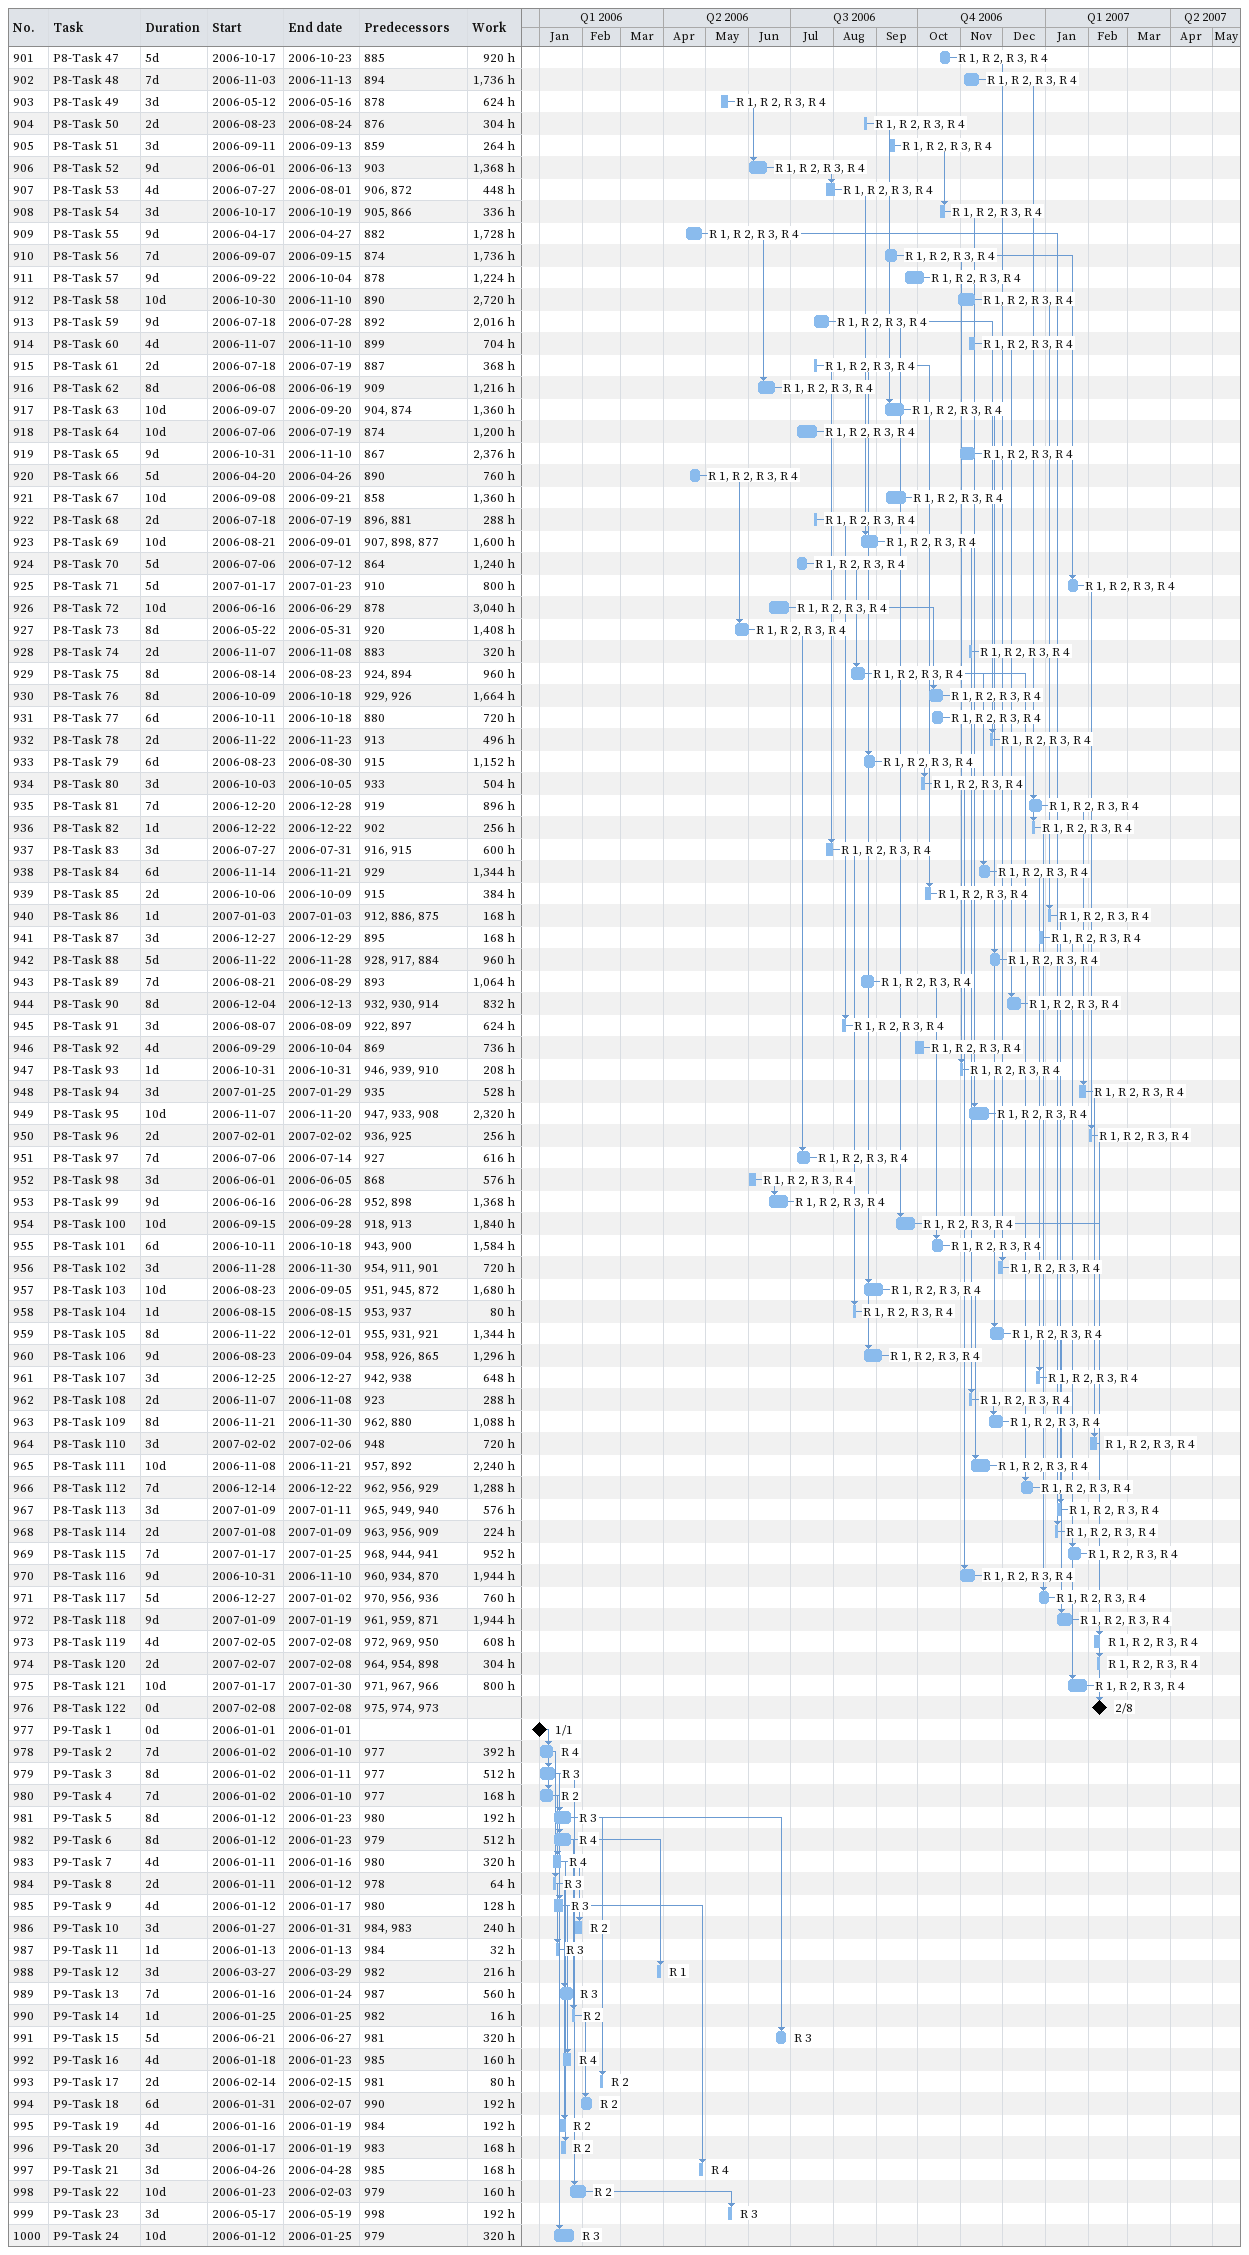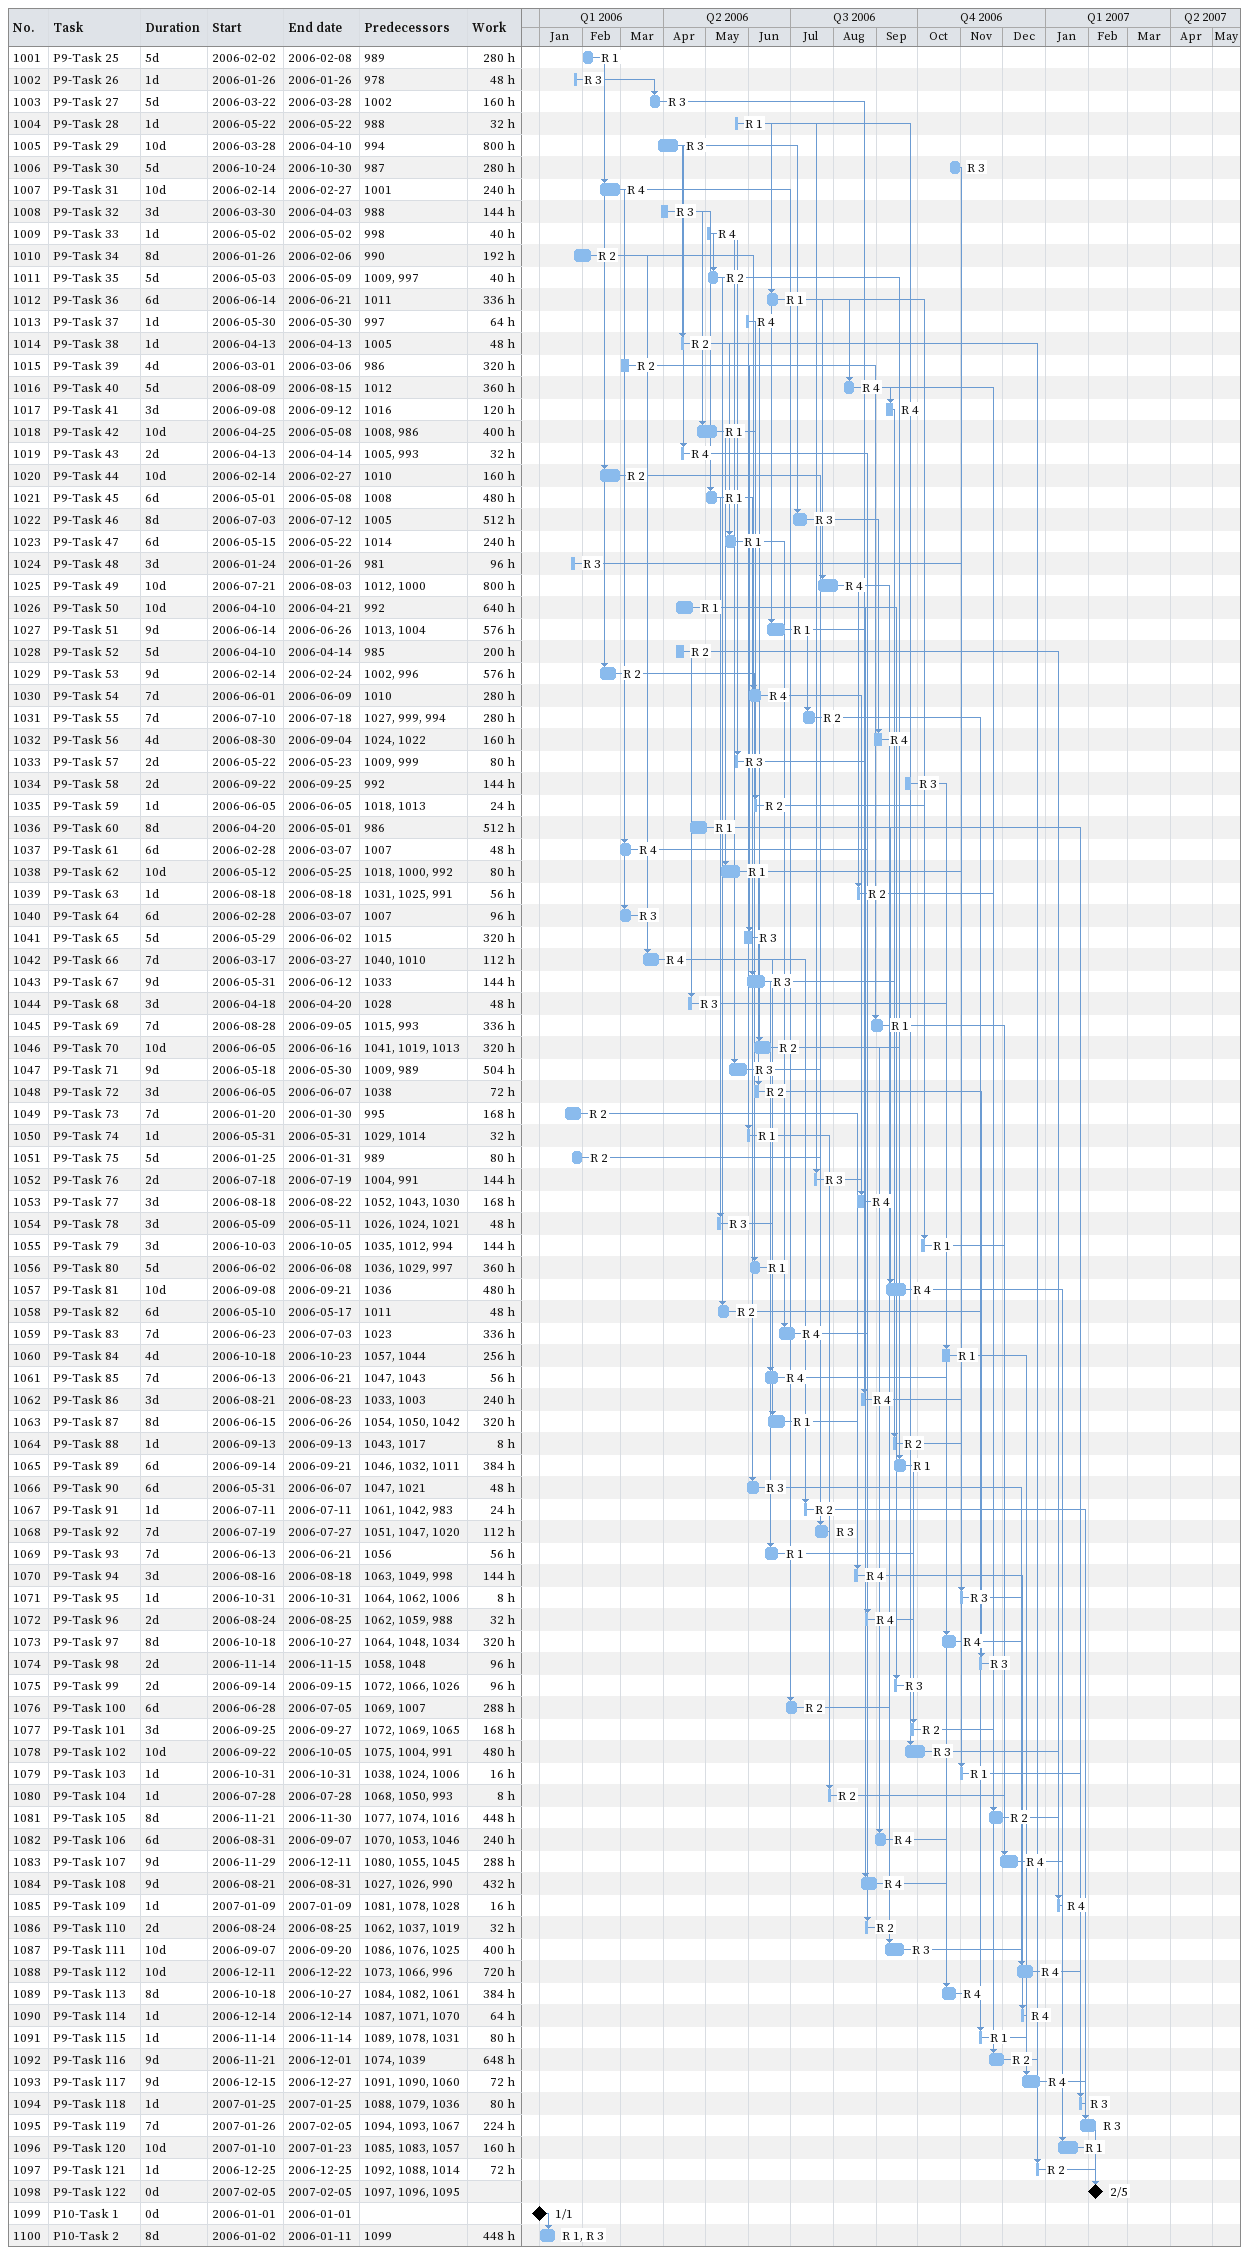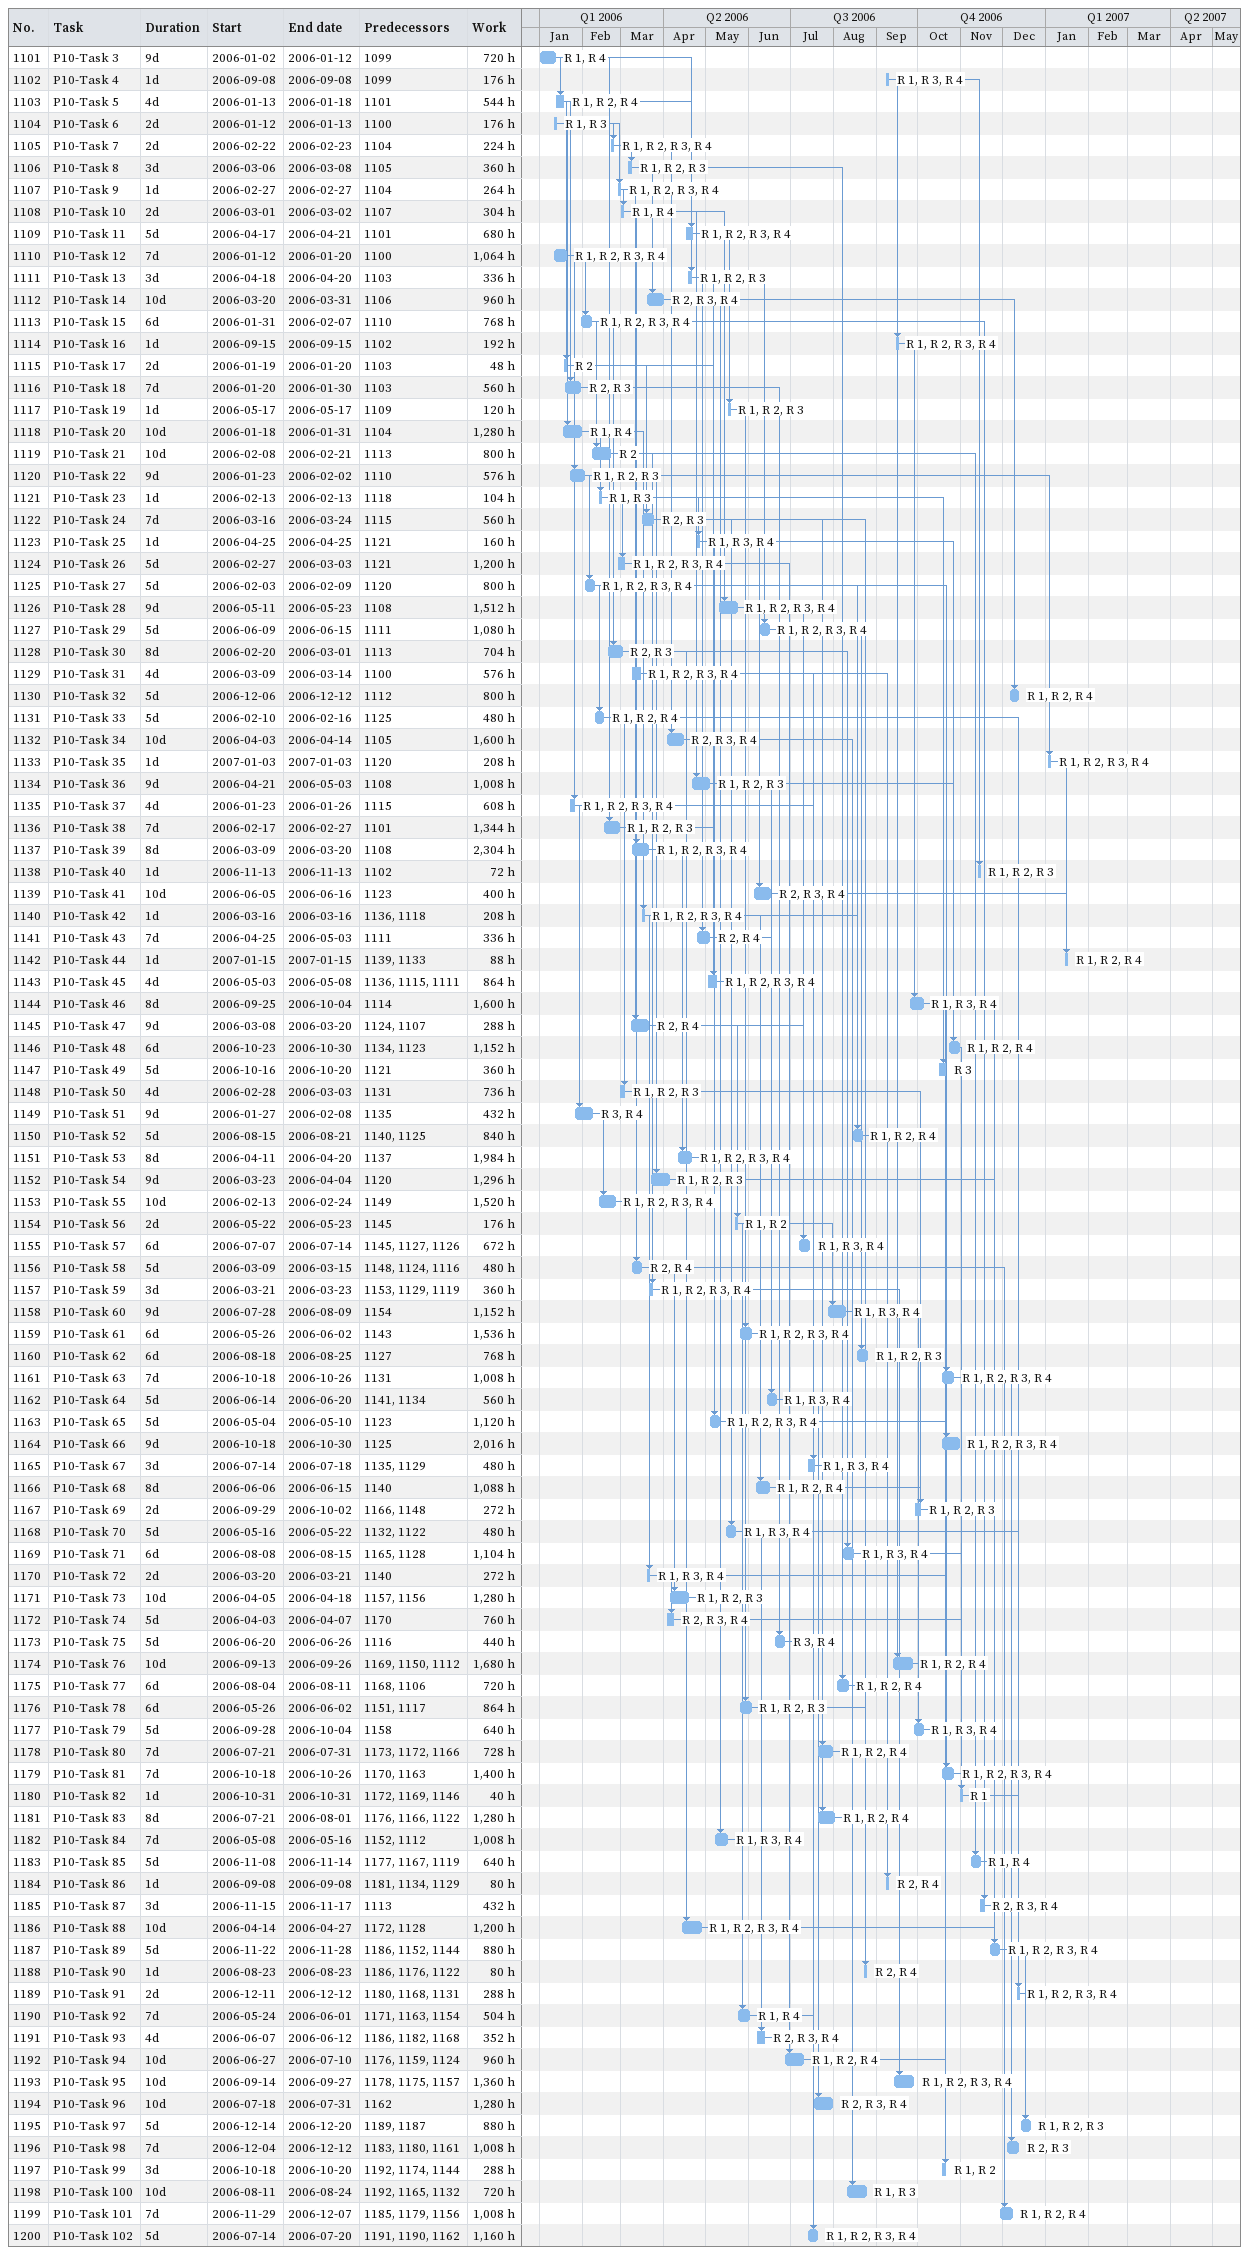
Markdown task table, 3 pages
| ID | Task | Duration | Start | Finish | Predecessors | Resources | Work (h) |
|---|---|---|---|---|---|---|---|
| 901 | P8-Task 47 | 5d | 2006-10-17 | 2006-10-23 | 885 | R 1, R 2, R 3, R 4 | 920 |
| 902 | P8-Task 48 | 7d | 2006-11-03 | 2006-11-13 | 894 | R 1, R 2, R 3, R 4 | 1736 |
| 903 | P8-Task 49 | 3d | 2006-05-12 | 2006-05-16 | 878 | R 1, R 2, R 3, R 4 | 624 |
| 904 | P8-Task 50 | 2d | 2006-08-23 | 2006-08-24 | 876 | R 1, R 2, R 3, R 4 | 304 |
| 905 | P8-Task 51 | 3d | 2006-09-11 | 2006-09-13 | 859 | R 1, R 2, R 3, R 4 | 264 |
| 906 | P8-Task 52 | 9d | 2006-06-01 | 2006-06-13 | 903 | R 1, R 2, R 3, R 4 | 1368 |
| 907 | P8-Task 53 | 4d | 2006-07-27 | 2006-08-01 | 906, 872 | R 1, R 2, R 3, R 4 | 448 |
| 908 | P8-Task 54 | 3d | 2006-10-17 | 2006-10-19 | 905, 866 | R 1, R 2, R 3, R 4 | 336 |
| 909 | P8-Task 55 | 9d | 2006-04-17 | 2006-04-27 | 882 | R 1, R 2, R 3, R 4 | 1728 |
| 910 | P8-Task 56 | 7d | 2006-09-07 | 2006-09-15 | 874 | R 1, R 2, R 3, R 4 | 1736 |
| 911 | P8-Task 57 | 9d | 2006-09-22 | 2006-10-04 | 878 | R 1, R 2, R 3, R 4 | 1224 |
| 912 | P8-Task 58 | 10d | 2006-10-30 | 2006-11-10 | 890 | R 1, R 2, R 3, R 4 | 2720 |
| 913 | P8-Task 59 | 9d | 2006-07-18 | 2006-07-28 | 892 | R 1, R 2, R 3, R 4 | 2016 |
| 914 | P8-Task 60 | 4d | 2006-11-07 | 2006-11-10 | 899 | R 1, R 2, R 3, R 4 | 704 |
| 915 | P8-Task 61 | 2d | 2006-07-18 | 2006-07-19 | 887 | R 1, R 2, R 3, R 4 | 368 |
| 916 | P8-Task 62 | 8d | 2006-06-08 | 2006-06-19 | 909 | R 1, R 2, R 3, R 4 | 1216 |
| 917 | P8-Task 63 | 10d | 2006-09-07 | 2006-09-20 | 904, 874 | R 1, R 2, R 3, R 4 | 1360 |
| 918 | P8-Task 64 | 10d | 2006-07-06 | 2006-07-19 | 874 | R 1, R 2, R 3, R 4 | 1200 |
| 919 | P8-Task 65 | 9d | 2006-10-31 | 2006-11-10 | 867 | R 1, R 2, R 3, R 4 | 2376 |
| 920 | P8-Task 66 | 5d | 2006-04-20 | 2006-04-26 | 890 | R 1, R 2, R 3, R 4 | 760 |
| 921 | P8-Task 67 | 10d | 2006-09-08 | 2006-09-21 | 858 | R 1, R 2, R 3, R 4 | 1360 |
| 922 | P8-Task 68 | 2d | 2006-07-18 | 2006-07-19 | 896, 881 | R 1, R 2, R 3, R 4 | 288 |
| 923 | P8-Task 69 | 10d | 2006-08-21 | 2006-09-01 | 907, 898, 877 | R 1, R 2, R 3, R 4 | 1600 |
| 924 | P8-Task 70 | 5d | 2006-07-06 | 2006-07-12 | 864 | R 1, R 2, R 3, R 4 | 1240 |
| 925 | P8-Task 71 | 5d | 2007-01-17 | 2007-01-23 | 910 | R 1, R 2, R 3, R 4 | 800 |
| 926 | P8-Task 72 | 10d | 2006-06-16 | 2006-06-29 | 878 | R 1, R 2, R 3, R 4 | 3040 |
| 927 | P8-Task 73 | 8d | 2006-05-22 | 2006-05-31 | 920 | R 1, R 2, R 3, R 4 | 1408 |
| 928 | P8-Task 74 | 2d | 2006-11-07 | 2006-11-08 | 883 | R 1, R 2, R 3, R 4 | 320 |
| 929 | P8-Task 75 | 8d | 2006-08-14 | 2006-08-23 | 924, 894 | R 1, R 2, R 3, R 4 | 960 |
| 930 | P8-Task 76 | 8d | 2006-10-09 | 2006-10-18 | 929, 926 | R 1, R 2, R 3, R 4 | 1664 |
| 931 | P8-Task 77 | 6d | 2006-10-11 | 2006-10-18 | 880 | R 1, R 2, R 3, R 4 | 720 |
| 932 | P8-Task 78 | 2d | 2006-11-22 | 2006-11-23 | 913 | R 1, R 2, R 3, R 4 | 496 |
| 933 | P8-Task 79 | 6d | 2006-08-23 | 2006-08-30 | 915 | R 1, R 2, R 3, R 4 | 1152 |
| 934 | P8-Task 80 | 3d | 2006-10-03 | 2006-10-05 | 933 | R 1, R 2, R 3, R 4 | 504 |
| 935 | P8-Task 81 | 7d | 2006-12-20 | 2006-12-28 | 919 | R 1, R 2, R 3, R 4 | 896 |
| 936 | P8-Task 82 | 1d | 2006-12-22 | 2006-12-22 | 902 | R 1, R 2, R 3, R 4 | 256 |
| 937 | P8-Task 83 | 3d | 2006-07-27 | 2006-07-31 | 916, 915 | R 1, R 2, R 3, R 4 | 600 |
| 938 | P8-Task 84 | 6d | 2006-11-14 | 2006-11-21 | 929 | R 1, R 2, R 3, R 4 | 1344 |
| 939 | P8-Task 85 | 2d | 2006-10-06 | 2006-10-09 | 915 | R 1, R 2, R 3, R 4 | 384 |
| 940 | P8-Task 86 | 1d | 2007-01-03 | 2007-01-03 | 912, 886, 875 | R 1, R 2, R 3, R 4 | 168 |
| 941 | P8-Task 87 | 3d | 2006-12-27 | 2006-12-29 | 895 | R 1, R 2, R 3, R 4 | 168 |
| 942 | P8-Task 88 | 5d | 2006-11-22 | 2006-11-28 | 928, 917, 884 | R 1, R 2, R 3, R 4 | 960 |
| 943 | P8-Task 89 | 7d | 2006-08-21 | 2006-08-29 | 893 | R 1, R 2, R 3, R 4 | 1064 |
| 944 | P8-Task 90 | 8d | 2006-12-04 | 2006-12-13 | 932, 930, 914 | R 1, R 2, R 3, R 4 | 832 |
| 945 | P8-Task 91 | 3d | 2006-08-07 | 2006-08-09 | 922, 897 | R 1, R 2, R 3, R 4 | 624 |
| 946 | P8-Task 92 | 4d | 2006-09-29 | 2006-10-04 | 869 | R 1, R 2, R 3, R 4 | 736 |
| 947 | P8-Task 93 | 1d | 2006-10-31 | 2006-10-31 | 946, 939, 910 | R 1, R 2, R 3, R 4 | 208 |
| 948 | P8-Task 94 | 3d | 2007-01-25 | 2007-01-29 | 935 | R 1, R 2, R 3, R 4 | 528 |
| 949 | P8-Task 95 | 10d | 2006-11-07 | 2006-11-20 | 947, 933, 908 | R 1, R 2, R 3, R 4 | 2320 |
| 950 | P8-Task 96 | 2d | 2007-02-01 | 2007-02-02 | 936, 925 | R 1, R 2, R 3, R 4 | 256 |
| 951 | P8-Task 97 | 7d | 2006-07-06 | 2006-07-14 | 927 | R 1, R 2, R 3, R 4 | 616 |
| 952 | P8-Task 98 | 3d | 2006-06-01 | 2006-06-05 | 868 | R 1, R 2, R 3, R 4 | 576 |
| 953 | P8-Task 99 | 9d | 2006-06-16 | 2006-06-28 | 952, 898 | R 1, R 2, R 3, R 4 | 1368 |
| 954 | P8-Task 100 | 10d | 2006-09-15 | 2006-09-28 | 918, 913 | R 1, R 2, R 3, R 4 | 1840 |
| 955 | P8-Task 101 | 6d | 2006-10-11 | 2006-10-18 | 943, 900 | R 1, R 2, R 3, R 4 | 1584 |
| 956 | P8-Task 102 | 3d | 2006-11-28 | 2006-11-30 | 954, 911, 901 | R 1, R 2, R 3, R 4 | 720 |
| 957 | P8-Task 103 | 10d | 2006-08-23 | 2006-09-05 | 951, 945, 872 | R 1, R 2, R 3, R 4 | 1680 |
| 958 | P8-Task 104 | 1d | 2006-08-15 | 2006-08-15 | 953, 937 | R 1, R 2, R 3, R 4 | 80 |
| 959 | P8-Task 105 | 8d | 2006-11-22 | 2006-12-01 | 955, 931, 921 | R 1, R 2, R 3, R 4 | 1344 |
| 960 | P8-Task 106 | 9d | 2006-08-23 | 2006-09-04 | 958, 926, 865 | R 1, R 2, R 3, R 4 | 1296 |
| 961 | P8-Task 107 | 3d | 2006-12-25 | 2006-12-27 | 942, 938 | R 1, R 2, R 3, R 4 | 648 |
| 962 | P8-Task 108 | 2d | 2006-11-07 | 2006-11-08 | 923 | R 1, R 2, R 3, R 4 | 288 |
| 963 | P8-Task 109 | 8d | 2006-11-21 | 2006-11-30 | 962, 880 | R 1, R 2, R 3, R 4 | 1088 |
| 964 | P8-Task 110 | 3d | 2007-02-02 | 2007-02-06 | 948 | R 1, R 2, R 3, R 4 | 720 |
| 965 | P8-Task 111 | 10d | 2006-11-08 | 2006-11-21 | 957, 892 | R 1, R 2, R 3, R 4 | 2240 |
| 966 | P8-Task 112 | 7d | 2006-12-14 | 2006-12-22 | 962, 956, 929 | R 1, R 2, R 3, R 4 | 1288 |
| 967 | P8-Task 113 | 3d | 2007-01-09 | 2007-01-11 | 965, 949, 940 | R 1, R 2, R 3, R 4 | 576 |
| 968 | P8-Task 114 | 2d | 2007-01-08 | 2007-01-09 | 963, 956, 909 | R 1, R 2, R 3, R 4 | 224 |
| 969 | P8-Task 115 | 7d | 2007-01-17 | 2007-01-25 | 968, 944, 941 | R 1, R 2, R 3, R 4 | 952 |
| 970 | P8-Task 116 | 9d | 2006-10-31 | 2006-11-10 | 960, 934, 870 | R 1, R 2, R 3, R 4 | 1944 |
| 971 | P8-Task 117 | 5d | 2006-12-27 | 2007-01-02 | 970, 956, 936 | R 1, R 2, R 3, R 4 | 760 |
| 972 | P8-Task 118 | 9d | 2007-01-09 | 2007-01-19 | 961, 959, 871 | R 1, R 2, R 3, R 4 | 1944 |
| 973 | P8-Task 119 | 4d | 2007-02-05 | 2007-02-08 | 972, 969, 950 | R 1, R 2, R 3, R 4 | 608 |
| 974 | P8-Task 120 | 2d | 2007-02-07 | 2007-02-08 | 964, 954, 898 | R 1, R 2, R 3, R 4 | 304 |
| 975 | P8-Task 121 | 10d | 2007-01-17 | 2007-01-30 | 971, 967, 966 | R 1, R 2, R 3, R 4 | 800 |
| 976 | P8-Task 122 | 0d | 2007-02-08 | 2007-02-08 | 975, 974, 973 |  |  |
| 977 | P9-Task 1 | 0d | 2006-01-01 | 2006-01-01 |  |  |  |
| 978 | P9-Task 2 | 7d | 2006-01-02 | 2006-01-10 | 977 | R 4 | 392 |
| 979 | P9-Task 3 | 8d | 2006-01-02 | 2006-01-11 | 977 | R 3 | 512 |
| 980 | P9-Task 4 | 7d | 2006-01-02 | 2006-01-10 | 977 | R 2 | 168 |
| 981 | P9-Task 5 | 8d | 2006-01-12 | 2006-01-23 | 980 | R 3 | 192 |
| 982 | P9-Task 6 | 8d | 2006-01-12 | 2006-01-23 | 979 | R 4 | 512 |
| 983 | P9-Task 7 | 4d | 2006-01-11 | 2006-01-16 | 980 | R 4 | 320 |
| 984 | P9-Task 8 | 2d | 2006-01-11 | 2006-01-12 | 978 | R 3 | 64 |
| 985 | P9-Task 9 | 4d | 2006-01-12 | 2006-01-17 | 980 | R 3 | 128 |
| 986 | P9-Task 10 | 3d | 2006-01-27 | 2006-01-31 | 984, 983 | R 2 | 240 |
| 987 | P9-Task 11 | 1d | 2006-01-13 | 2006-01-13 | 984 | R 3 | 32 |
| 988 | P9-Task 12 | 3d | 2006-03-27 | 2006-03-29 | 982 | R 1 | 216 |
| 989 | P9-Task 13 | 7d | 2006-01-16 | 2006-01-24 | 987 | R 3 | 560 |
| 990 | P9-Task 14 | 1d | 2006-01-25 | 2006-01-25 | 982 | R 2 | 16 |
| 991 | P9-Task 15 | 5d | 2006-06-21 | 2006-06-27 | 981 | R 3 | 320 |
| 992 | P9-Task 16 | 4d | 2006-01-18 | 2006-01-23 | 985 | R 4 | 160 |
| 993 | P9-Task 17 | 2d | 2006-02-14 | 2006-02-15 | 981 | R 2 | 80 |
| 994 | P9-Task 18 | 6d | 2006-01-31 | 2006-02-07 | 990 | R 2 | 192 |
| 995 | P9-Task 19 | 4d | 2006-01-16 | 2006-01-19 | 984 | R 2 | 192 |
| 996 | P9-Task 20 | 3d | 2006-01-17 | 2006-01-19 | 983 | R 2 | 168 |
| 997 | P9-Task 21 | 3d | 2006-04-26 | 2006-04-28 | 985 | R 4 | 168 |
| 998 | P9-Task 22 | 10d | 2006-01-23 | 2006-02-03 | 979 | R 2 | 160 |
| 999 | P9-Task 23 | 3d | 2006-05-17 | 2006-05-19 | 998 | R 3 | 192 |
| 1000 | P9-Task 24 | 10d | 2006-01-12 | 2006-01-25 | 979 | R 3 | 320 |
| 1001 | P9-Task 25 | 5d | 2006-02-02 | 2006-02-08 | 989 | R 1 | 280 |
| 1002 | P9-Task 26 | 1d | 2006-01-26 | 2006-01-26 | 978 | R 3 | 48 |
| 1003 | P9-Task 27 | 5d | 2006-03-22 | 2006-03-28 | 1002 | R 3 | 160 |
| 1004 | P9-Task 28 | 1d | 2006-05-22 | 2006-05-22 | 988 | R 1 | 32 |
| 1005 | P9-Task 29 | 10d | 2006-03-28 | 2006-04-10 | 994 | R 3 | 800 |
| 1006 | P9-Task 30 | 5d | 2006-10-24 | 2006-10-30 | 987 | R 3 | 280 |
| 1007 | P9-Task 31 | 10d | 2006-02-14 | 2006-02-27 | 1001 | R 4 | 240 |
| 1008 | P9-Task 32 | 3d | 2006-03-30 | 2006-04-03 | 988 | R 3 | 144 |
| 1009 | P9-Task 33 | 1d | 2006-05-02 | 2006-05-02 | 998 | R 4 | 40 |
| 1010 | P9-Task 34 | 8d | 2006-01-26 | 2006-02-06 | 990 | R 2 | 192 |
| 1011 | P9-Task 35 | 5d | 2006-05-03 | 2006-05-09 | 1009, 997 | R 2 | 40 |
| 1012 | P9-Task 36 | 6d | 2006-06-14 | 2006-06-21 | 1011 | R 1 | 336 |
| 1013 | P9-Task 37 | 1d | 2006-05-30 | 2006-05-30 | 997 | R 4 | 64 |
| 1014 | P9-Task 38 | 1d | 2006-04-13 | 2006-04-13 | 1005 | R 2 | 48 |
| 1015 | P9-Task 39 | 4d | 2006-03-01 | 2006-03-06 | 986 | R 2 | 320 |
| 1016 | P9-Task 40 | 5d | 2006-08-09 | 2006-08-15 | 1012 | R 4 | 360 |
| 1017 | P9-Task 41 | 3d | 2006-09-08 | 2006-09-12 | 1016 | R 4 | 120 |
| 1018 | P9-Task 42 | 10d | 2006-04-25 | 2006-05-08 | 1008, 986 | R 1 | 400 |
| 1019 | P9-Task 43 | 2d | 2006-04-13 | 2006-04-14 | 1005, 993 | R 4 | 32 |
| 1020 | P9-Task 44 | 10d | 2006-02-14 | 2006-02-27 | 1010 | R 2 | 160 |
| 1021 | P9-Task 45 | 6d | 2006-05-01 | 2006-05-08 | 1008 | R 1 | 480 |
| 1022 | P9-Task 46 | 8d | 2006-07-03 | 2006-07-12 | 1005 | R 3 | 512 |
| 1023 | P9-Task 47 | 6d | 2006-05-15 | 2006-05-22 | 1014 | R 1 | 240 |
| 1024 | P9-Task 48 | 3d | 2006-01-24 | 2006-01-26 | 981 | R 3 | 96 |
| 1025 | P9-Task 49 | 10d | 2006-07-21 | 2006-08-03 | 1012, 1000 | R 4 | 800 |
| 1026 | P9-Task 50 | 10d | 2006-04-10 | 2006-04-21 | 992 | R 1 | 640 |
| 1027 | P9-Task 51 | 9d | 2006-06-14 | 2006-06-26 | 1013, 1004 | R 1 | 576 |
| 1028 | P9-Task 52 | 5d | 2006-04-10 | 2006-04-14 | 985 | R 2 | 200 |
| 1029 | P9-Task 53 | 9d | 2006-02-14 | 2006-02-24 | 1002, 996 | R 2 | 576 |
| 1030 | P9-Task 54 | 7d | 2006-06-01 | 2006-06-09 | 1010 | R 4 | 280 |
| 1031 | P9-Task 55 | 7d | 2006-07-10 | 2006-07-18 | 1027, 999, 994 | R 2 | 280 |
| 1032 | P9-Task 56 | 4d | 2006-08-30 | 2006-09-04 | 1024, 1022 | R 4 | 160 |
| 1033 | P9-Task 57 | 2d | 2006-05-22 | 2006-05-23 | 1009, 999 | R 3 | 80 |
| 1034 | P9-Task 58 | 2d | 2006-09-22 | 2006-09-25 | 992 | R 3 | 144 |
| 1035 | P9-Task 59 | 1d | 2006-06-05 | 2006-06-05 | 1018, 1013 | R 2 | 24 |
| 1036 | P9-Task 60 | 8d | 2006-04-20 | 2006-05-01 | 986 | R 1 | 512 |
| 1037 | P9-Task 61 | 6d | 2006-02-28 | 2006-03-07 | 1007 | R 4 | 48 |
| 1038 | P9-Task 62 | 10d | 2006-05-12 | 2006-05-25 | 1018, 1000, 992 | R 1 | 80 |
| 1039 | P9-Task 63 | 1d | 2006-08-18 | 2006-08-18 | 1031, 1025, 991 | R 2 | 56 |
| 1040 | P9-Task 64 | 6d | 2006-02-28 | 2006-03-07 | 1007 | R 3 | 96 |
| 1041 | P9-Task 65 | 5d | 2006-05-29 | 2006-06-02 | 1015 | R 3 | 320 |
| 1042 | P9-Task 66 | 7d | 2006-03-17 | 2006-03-27 | 1040, 1010 | R 4 | 112 |
| 1043 | P9-Task 67 | 9d | 2006-05-31 | 2006-06-12 | 1033 | R 3 | 144 |
| 1044 | P9-Task 68 | 3d | 2006-04-18 | 2006-04-20 | 1028 | R 3 | 48 |
| 1045 | P9-Task 69 | 7d | 2006-08-28 | 2006-09-05 | 1015, 993 | R 1 | 336 |
| 1046 | P9-Task 70 | 10d | 2006-06-05 | 2006-06-16 | 1041, 1019, 1013 | R 2 | 320 |
| 1047 | P9-Task 71 | 9d | 2006-05-18 | 2006-05-30 | 1009, 989 | R 3 | 504 |
| 1048 | P9-Task 72 | 3d | 2006-06-05 | 2006-06-07 | 1038 | R 2 | 72 |
| 1049 | P9-Task 73 | 7d | 2006-01-20 | 2006-01-30 | 995 | R 2 | 168 |
| 1050 | P9-Task 74 | 1d | 2006-05-31 | 2006-05-31 | 1029, 1014 | R 1 | 32 |
| 1051 | P9-Task 75 | 5d | 2006-01-25 | 2006-01-31 | 989 | R 2 | 80 |
| 1052 | P9-Task 76 | 2d | 2006-07-18 | 2006-07-19 | 1004, 991 | R 3 | 144 |
| 1053 | P9-Task 77 | 3d | 2006-08-18 | 2006-08-22 | 1052, 1043, 1030 | R 4 | 168 |
| 1054 | P9-Task 78 | 3d | 2006-05-09 | 2006-05-11 | 1026, 1024, 1021 | R 3 | 48 |
| 1055 | P9-Task 79 | 3d | 2006-10-03 | 2006-10-05 | 1035, 1012, 994 | R 1 | 144 |
| 1056 | P9-Task 80 | 5d | 2006-06-02 | 2006-06-08 | 1036, 1029, 997 | R 1 | 360 |
| 1057 | P9-Task 81 | 10d | 2006-09-08 | 2006-09-21 | 1036 | R 4 | 480 |
| 1058 | P9-Task 82 | 6d | 2006-05-10 | 2006-05-17 | 1011 | R 2 | 48 |
| 1059 | P9-Task 83 | 7d | 2006-06-23 | 2006-07-03 | 1023 | R 4 | 336 |
| 1060 | P9-Task 84 | 4d | 2006-10-18 | 2006-10-23 | 1057, 1044 | R 1 | 256 |
| 1061 | P9-Task 85 | 7d | 2006-06-13 | 2006-06-21 | 1047, 1043 | R 4 | 56 |
| 1062 | P9-Task 86 | 3d | 2006-08-21 | 2006-08-23 | 1033, 1003 | R 4 | 240 |
| 1063 | P9-Task 87 | 8d | 2006-06-15 | 2006-06-26 | 1054, 1050, 1042 | R 1 | 320 |
| 1064 | P9-Task 88 | 1d | 2006-09-13 | 2006-09-13 | 1043, 1017 | R 2 | 8 |
| 1065 | P9-Task 89 | 6d | 2006-09-14 | 2006-09-21 | 1046, 1032, 1011 | R 1 | 384 |
| 1066 | P9-Task 90 | 6d | 2006-05-31 | 2006-06-07 | 1047, 1021 | R 3 | 48 |
| 1067 | P9-Task 91 | 1d | 2006-07-11 | 2006-07-11 | 1061, 1042, 983 | R 2 | 24 |
| 1068 | P9-Task 92 | 7d | 2006-07-19 | 2006-07-27 | 1051, 1047, 1020 | R 3 | 112 |
| 1069 | P9-Task 93 | 7d | 2006-06-13 | 2006-06-21 | 1056 | R 1 | 56 |
| 1070 | P9-Task 94 | 3d | 2006-08-16 | 2006-08-18 | 1063, 1049, 998 | R 4 | 144 |
| 1071 | P9-Task 95 | 1d | 2006-10-31 | 2006-10-31 | 1064, 1062, 1006 | R 3 | 8 |
| 1072 | P9-Task 96 | 2d | 2006-08-24 | 2006-08-25 | 1062, 1059, 988 | R 4 | 32 |
| 1073 | P9-Task 97 | 8d | 2006-10-18 | 2006-10-27 | 1064, 1048, 1034 | R 4 | 320 |
| 1074 | P9-Task 98 | 2d | 2006-11-14 | 2006-11-15 | 1058, 1048 | R 3 | 96 |
| 1075 | P9-Task 99 | 2d | 2006-09-14 | 2006-09-15 | 1072, 1066, 1026 | R 3 | 96 |
| 1076 | P9-Task 100 | 6d | 2006-06-28 | 2006-07-05 | 1069, 1007 | R 2 | 288 |
| 1077 | P9-Task 101 | 3d | 2006-09-25 | 2006-09-27 | 1072, 1069, 1065 | R 2 | 168 |
| 1078 | P9-Task 102 | 10d | 2006-09-22 | 2006-10-05 | 1075, 1004, 991 | R 3 | 480 |
| 1079 | P9-Task 103 | 1d | 2006-10-31 | 2006-10-31 | 1038, 1024, 1006 | R 1 | 16 |
| 1080 | P9-Task 104 | 1d | 2006-07-28 | 2006-07-28 | 1068, 1050, 993 | R 2 | 8 |
| 1081 | P9-Task 105 | 8d | 2006-11-21 | 2006-11-30 | 1077, 1074, 1016 | R 2 | 448 |
| 1082 | P9-Task 106 | 6d | 2006-08-31 | 2006-09-07 | 1070, 1053, 1046 | R 4 | 240 |
| 1083 | P9-Task 107 | 9d | 2006-11-29 | 2006-12-11 | 1080, 1055, 1045 | R 4 | 288 |
| 1084 | P9-Task 108 | 9d | 2006-08-21 | 2006-08-31 | 1027, 1026, 990 | R 4 | 432 |
| 1085 | P9-Task 109 | 1d | 2007-01-09 | 2007-01-09 | 1081, 1078, 1028 | R 4 | 16 |
| 1086 | P9-Task 110 | 2d | 2006-08-24 | 2006-08-25 | 1062, 1037, 1019 | R 2 | 32 |
| 1087 | P9-Task 111 | 10d | 2006-09-07 | 2006-09-20 | 1086, 1076, 1025 | R 3 | 400 |
| 1088 | P9-Task 112 | 10d | 2006-12-11 | 2006-12-22 | 1073, 1066, 996 | R 4 | 720 |
| 1089 | P9-Task 113 | 8d | 2006-10-18 | 2006-10-27 | 1084, 1082, 1061 | R 4 | 384 |
| 1090 | P9-Task 114 | 1d | 2006-12-14 | 2006-12-14 | 1087, 1071, 1070 | R 4 | 64 |
| 1091 | P9-Task 115 | 1d | 2006-11-14 | 2006-11-14 | 1089, 1078, 1031 | R 1 | 80 |
| 1092 | P9-Task 116 | 9d | 2006-11-21 | 2006-12-01 | 1074, 1039 | R 2 | 648 |
| 1093 | P9-Task 117 | 9d | 2006-12-15 | 2006-12-27 | 1091, 1090, 1060 | R 4 | 72 |
| 1094 | P9-Task 118 | 1d | 2007-01-25 | 2007-01-25 | 1088, 1079, 1036 | R 3 | 80 |
| 1095 | P9-Task 119 | 7d | 2007-01-26 | 2007-02-05 | 1094, 1093, 1067 | R 3 | 224 |
| 1096 | P9-Task 120 | 10d | 2007-01-10 | 2007-01-23 | 1085, 1083, 1057 | R 1 | 160 |
| 1097 | P9-Task 121 | 1d | 2006-12-25 | 2006-12-25 | 1092, 1088, 1014 | R 2 | 72 |
| 1098 | P9-Task 122 | 0d | 2007-02-05 | 2007-02-05 | 1097, 1096, 1095 |  |  |
| 1099 | P10-Task 1 | 0d | 2006-01-01 | 2006-01-01 |  |  |  |
| 1100 | P10-Task 2 | 8d | 2006-01-02 | 2006-01-11 | 1099 | R 1, R 3 | 448 |
| 1101 | P10-Task 3 | 9d | 2006-01-02 | 2006-01-12 | 1099 | R 1, R 4 | 720 |
| 1102 | P10-Task 4 | 1d | 2006-09-08 | 2006-09-08 | 1099 | R 1, R 3, R 4 | 176 |
| 1103 | P10-Task 5 | 4d | 2006-01-13 | 2006-01-18 | 1101 | R 1, R 2, R 4 | 544 |
| 1104 | P10-Task 6 | 2d | 2006-01-12 | 2006-01-13 | 1100 | R 1, R 3 | 176 |
| 1105 | P10-Task 7 | 2d | 2006-02-22 | 2006-02-23 | 1104 | R 1, R 2, R 3, R 4 | 224 |
| 1106 | P10-Task 8 | 3d | 2006-03-06 | 2006-03-08 | 1105 | R 1, R 2, R 3 | 360 |
| 1107 | P10-Task 9 | 1d | 2006-02-27 | 2006-02-27 | 1104 | R 1, R 2, R 3, R 4 | 264 |
| 1108 | P10-Task 10 | 2d | 2006-03-01 | 2006-03-02 | 1107 | R 1, R 4 | 304 |
| 1109 | P10-Task 11 | 5d | 2006-04-17 | 2006-04-21 | 1101 | R 1, R 2, R 3, R 4 | 680 |
| 1110 | P10-Task 12 | 7d | 2006-01-12 | 2006-01-20 | 1100 | R 1, R 2, R 3, R 4 | 1064 |
| 1111 | P10-Task 13 | 3d | 2006-04-18 | 2006-04-20 | 1103 | R 1, R 2, R 3 | 336 |
| 1112 | P10-Task 14 | 10d | 2006-03-20 | 2006-03-31 | 1106 | R 2, R 3, R 4 | 960 |
| 1113 | P10-Task 15 | 6d | 2006-01-31 | 2006-02-07 | 1110 | R 1, R 2, R 3, R 4 | 768 |
| 1114 | P10-Task 16 | 1d | 2006-09-15 | 2006-09-15 | 1102 | R 1, R 2, R 3, R 4 | 192 |
| 1115 | P10-Task 17 | 2d | 2006-01-19 | 2006-01-20 | 1103 | R 2 | 48 |
| 1116 | P10-Task 18 | 7d | 2006-01-20 | 2006-01-30 | 1103 | R 2, R 3 | 560 |
| 1117 | P10-Task 19 | 1d | 2006-05-17 | 2006-05-17 | 1109 | R 1, R 2, R 3 | 120 |
| 1118 | P10-Task 20 | 10d | 2006-01-18 | 2006-01-31 | 1104 | R 1, R 4 | 1280 |
| 1119 | P10-Task 21 | 10d | 2006-02-08 | 2006-02-21 | 1113 | R 2 | 800 |
| 1120 | P10-Task 22 | 9d | 2006-01-23 | 2006-02-02 | 1110 | R 1, R 2, R 3 | 576 |
| 1121 | P10-Task 23 | 1d | 2006-02-13 | 2006-02-13 | 1118 | R 1, R 3 | 104 |
| 1122 | P10-Task 24 | 7d | 2006-03-16 | 2006-03-24 | 1115 | R 2, R 3 | 560 |
| 1123 | P10-Task 25 | 1d | 2006-04-25 | 2006-04-25 | 1121 | R 1, R 3, R 4 | 160 |
| 1124 | P10-Task 26 | 5d | 2006-02-27 | 2006-03-03 | 1121 | R 1, R 2, R 3, R 4 | 1200 |
| 1125 | P10-Task 27 | 5d | 2006-02-03 | 2006-02-09 | 1120 | R 1, R 2, R 3, R 4 | 800 |
| 1126 | P10-Task 28 | 9d | 2006-05-11 | 2006-05-23 | 1108 | R 1, R 2, R 3, R 4 | 1512 |
| 1127 | P10-Task 29 | 5d | 2006-06-09 | 2006-06-15 | 1111 | R 1, R 2, R 3, R 4 | 1080 |
| 1128 | P10-Task 30 | 8d | 2006-02-20 | 2006-03-01 | 1113 | R 2, R 3 | 704 |
| 1129 | P10-Task 31 | 4d | 2006-03-09 | 2006-03-14 | 1100 | R 1, R 2, R 3, R 4 | 576 |
| 1130 | P10-Task 32 | 5d | 2006-12-06 | 2006-12-12 | 1112 | R 1, R 2, R 4 | 800 |
| 1131 | P10-Task 33 | 5d | 2006-02-10 | 2006-02-16 | 1125 | R 1, R 2, R 4 | 480 |
| 1132 | P10-Task 34 | 10d | 2006-04-03 | 2006-04-14 | 1105 | R 2, R 3, R 4 | 1600 |
| 1133 | P10-Task 35 | 1d | 2007-01-03 | 2007-01-03 | 1120 | R 1, R 2, R 3, R 4 | 208 |
| 1134 | P10-Task 36 | 9d | 2006-04-21 | 2006-05-03 | 1108 | R 1, R 2, R 3 | 1008 |
| 1135 | P10-Task 37 | 4d | 2006-01-23 | 2006-01-26 | 1115 | R 1, R 2, R 3, R 4 | 608 |
| 1136 | P10-Task 38 | 7d | 2006-02-17 | 2006-02-27 | 1101 | R 1, R 2, R 3 | 1344 |
| 1137 | P10-Task 39 | 8d | 2006-03-09 | 2006-03-20 | 1108 | R 1, R 2, R 3, R 4 | 2304 |
| 1138 | P10-Task 40 | 1d | 2006-11-13 | 2006-11-13 | 1102 | R 1, R 2, R 3 | 72 |
| 1139 | P10-Task 41 | 10d | 2006-06-05 | 2006-06-16 | 1123 | R 2, R 3, R 4 | 400 |
| 1140 | P10-Task 42 | 1d | 2006-03-16 | 2006-03-16 | 1136, 1118 | R 1, R 2, R 3, R 4 | 208 |
| 1141 | P10-Task 43 | 7d | 2006-04-25 | 2006-05-03 | 1111 | R 2, R 4 | 336 |
| 1142 | P10-Task 44 | 1d | 2007-01-15 | 2007-01-15 | 1139, 1133 | R 1, R 2, R 4 | 88 |
| 1143 | P10-Task 45 | 4d | 2006-05-03 | 2006-05-08 | 1136, 1115, 1111 | R 1, R 2, R 3, R 4 | 864 |
| 1144 | P10-Task 46 | 8d | 2006-09-25 | 2006-10-04 | 1114 | R 1, R 3, R 4 | 1600 |
| 1145 | P10-Task 47 | 9d | 2006-03-08 | 2006-03-20 | 1124, 1107 | R 2, R 4 | 288 |
| 1146 | P10-Task 48 | 6d | 2006-10-23 | 2006-10-30 | 1134, 1123 | R 1, R 2, R 4 | 1152 |
| 1147 | P10-Task 49 | 5d | 2006-10-16 | 2006-10-20 | 1121 | R 3 | 360 |
| 1148 | P10-Task 50 | 4d | 2006-02-28 | 2006-03-03 | 1131 | R 1, R 2, R 3 | 736 |
| 1149 | P10-Task 51 | 9d | 2006-01-27 | 2006-02-08 | 1135 | R 3, R 4 | 432 |
| 1150 | P10-Task 52 | 5d | 2006-08-15 | 2006-08-21 | 1140, 1125 | R 1, R 2, R 4 | 840 |
| 1151 | P10-Task 53 | 8d | 2006-04-11 | 2006-04-20 | 1137 | R 1, R 2, R 3, R 4 | 1984 |
| 1152 | P10-Task 54 | 9d | 2006-03-23 | 2006-04-04 | 1120 | R 1, R 2, R 3 | 1296 |
| 1153 | P10-Task 55 | 10d | 2006-02-13 | 2006-02-24 | 1149 | R 1, R 2, R 3, R 4 | 1520 |
| 1154 | P10-Task 56 | 2d | 2006-05-22 | 2006-05-23 | 1145 | R 1, R 2 | 176 |
| 1155 | P10-Task 57 | 6d | 2006-07-07 | 2006-07-14 | 1145, 1127, 1126 | R 1, R 3, R 4 | 672 |
| 1156 | P10-Task 58 | 5d | 2006-03-09 | 2006-03-15 | 1148, 1124, 1116 | R 2, R 4 | 480 |
| 1157 | P10-Task 59 | 3d | 2006-03-21 | 2006-03-23 | 1153, 1129, 1119 | R 1, R 2, R 3, R 4 | 360 |
| 1158 | P10-Task 60 | 9d | 2006-07-28 | 2006-08-09 | 1154 | R 1, R 3, R 4 | 1152 |
| 1159 | P10-Task 61 | 6d | 2006-05-26 | 2006-06-02 | 1143 | R 1, R 2, R 3, R 4 | 1536 |
| 1160 | P10-Task 62 | 6d | 2006-08-18 | 2006-08-25 | 1127 | R 1, R 2, R 3 | 768 |
| 1161 | P10-Task 63 | 7d | 2006-10-18 | 2006-10-26 | 1131 | R 1, R 2, R 3, R 4 | 1008 |
| 1162 | P10-Task 64 | 5d | 2006-06-14 | 2006-06-20 | 1141, 1134 | R 1, R 3, R 4 | 560 |
| 1163 | P10-Task 65 | 5d | 2006-05-04 | 2006-05-10 | 1123 | R 1, R 2, R 3, R 4 | 1120 |
| 1164 | P10-Task 66 | 9d | 2006-10-18 | 2006-10-30 | 1125 | R 1, R 2, R 3, R 4 | 2016 |
| 1165 | P10-Task 67 | 3d | 2006-07-14 | 2006-07-18 | 1135, 1129 | R 1, R 3, R 4 | 480 |
| 1166 | P10-Task 68 | 8d | 2006-06-06 | 2006-06-15 | 1140 | R 1, R 2, R 4 | 1088 |
| 1167 | P10-Task 69 | 2d | 2006-09-29 | 2006-10-02 | 1166, 1148 | R 1, R 2, R 3 | 272 |
| 1168 | P10-Task 70 | 5d | 2006-05-16 | 2006-05-22 | 1132, 1122 | R 1, R 3, R 4 | 480 |
| 1169 | P10-Task 71 | 6d | 2006-08-08 | 2006-08-15 | 1165, 1128 | R 1, R 3, R 4 | 1104 |
| 1170 | P10-Task 72 | 2d | 2006-03-20 | 2006-03-21 | 1140 | R 1, R 3, R 4 | 272 |
| 1171 | P10-Task 73 | 10d | 2006-04-05 | 2006-04-18 | 1157, 1156 | R 1, R 2, R 3 | 1280 |
| 1172 | P10-Task 74 | 5d | 2006-04-03 | 2006-04-07 | 1170 | R 2, R 3, R 4 | 760 |
| 1173 | P10-Task 75 | 5d | 2006-06-20 | 2006-06-26 | 1116 | R 3, R 4 | 440 |
| 1174 | P10-Task 76 | 10d | 2006-09-13 | 2006-09-26 | 1169, 1150, 1112 | R 1, R 2, R 4 | 1680 |
| 1175 | P10-Task 77 | 6d | 2006-08-04 | 2006-08-11 | 1168, 1106 | R 1, R 2, R 4 | 720 |
| 1176 | P10-Task 78 | 6d | 2006-05-26 | 2006-06-02 | 1151, 1117 | R 1, R 2, R 3 | 864 |
| 1177 | P10-Task 79 | 5d | 2006-09-28 | 2006-10-04 | 1158 | R 1, R 3, R 4 | 640 |
| 1178 | P10-Task 80 | 7d | 2006-07-21 | 2006-07-31 | 1173, 1172, 1166 | R 1, R 2, R 4 | 728 |
| 1179 | P10-Task 81 | 7d | 2006-10-18 | 2006-10-26 | 1170, 1163 | R 1, R 2, R 3, R 4 | 1400 |
| 1180 | P10-Task 82 | 1d | 2006-10-31 | 2006-10-31 | 1172, 1169, 1146 | R 1 | 40 |
| 1181 | P10-Task 83 | 8d | 2006-07-21 | 2006-08-01 | 1176, 1166, 1122 | R 1, R 2, R 4 | 1280 |
| 1182 | P10-Task 84 | 7d | 2006-05-08 | 2006-05-16 | 1152, 1112 | R 1, R 3, R 4 | 1008 |
| 1183 | P10-Task 85 | 5d | 2006-11-08 | 2006-11-14 | 1177, 1167, 1119 | R 1, R 4 | 640 |
| 1184 | P10-Task 86 | 1d | 2006-09-08 | 2006-09-08 | 1181, 1134, 1129 | R 2, R 4 | 80 |
| 1185 | P10-Task 87 | 3d | 2006-11-15 | 2006-11-17 | 1113 | R 2, R 3, R 4 | 432 |
| 1186 | P10-Task 88 | 10d | 2006-04-14 | 2006-04-27 | 1172, 1128 | R 1, R 2, R 3, R 4 | 1200 |
| 1187 | P10-Task 89 | 5d | 2006-11-22 | 2006-11-28 | 1186, 1152, 1144 | R 1, R 2, R 3, R 4 | 880 |
| 1188 | P10-Task 90 | 1d | 2006-08-23 | 2006-08-23 | 1186, 1176, 1122 | R 2, R 4 | 80 |
| 1189 | P10-Task 91 | 2d | 2006-12-11 | 2006-12-12 | 1180, 1168, 1131 | R 1, R 2, R 3, R 4 | 288 |
| 1190 | P10-Task 92 | 7d | 2006-05-24 | 2006-06-01 | 1171, 1163, 1154 | R 1, R 4 | 504 |
| 1191 | P10-Task 93 | 4d | 2006-06-07 | 2006-06-12 | 1186, 1182, 1168 | R 2, R 3, R 4 | 352 |
| 1192 | P10-Task 94 | 10d | 2006-06-27 | 2006-07-10 | 1176, 1159, 1124 | R 1, R 2, R 4 | 960 |
| 1193 | P10-Task 95 | 10d | 2006-09-14 | 2006-09-27 | 1178, 1175, 1157 | R 1, R 2, R 3, R 4 | 1360 |
| 1194 | P10-Task 96 | 10d | 2006-07-18 | 2006-07-31 | 1162 | R 2, R 3, R 4 | 1280 |
| 1195 | P10-Task 97 | 5d | 2006-12-14 | 2006-12-20 | 1189, 1187 | R 1, R 2, R 3 | 880 |
| 1196 | P10-Task 98 | 7d | 2006-12-04 | 2006-12-12 | 1183, 1180, 1161 | R 2, R 3 | 1008 |
| 1197 | P10-Task 99 | 3d | 2006-10-18 | 2006-10-20 | 1192, 1174, 1144 | R 1, R 2 | 288 |
| 1198 | P10-Task 100 | 10d | 2006-08-11 | 2006-08-24 | 1192, 1165, 1132 | R 1, R 3 | 720 |
| 1199 | P10-Task 101 | 7d | 2006-11-29 | 2006-12-07 | 1185, 1179, 1156 | R 1, R 2, R 4 | 1008 |
| 1200 | P10-Task 102 | 5d | 2006-07-14 | 2006-07-20 | 1191, 1190, 1162 | R 1, R 2, R 3, R 4 | 1160 |
